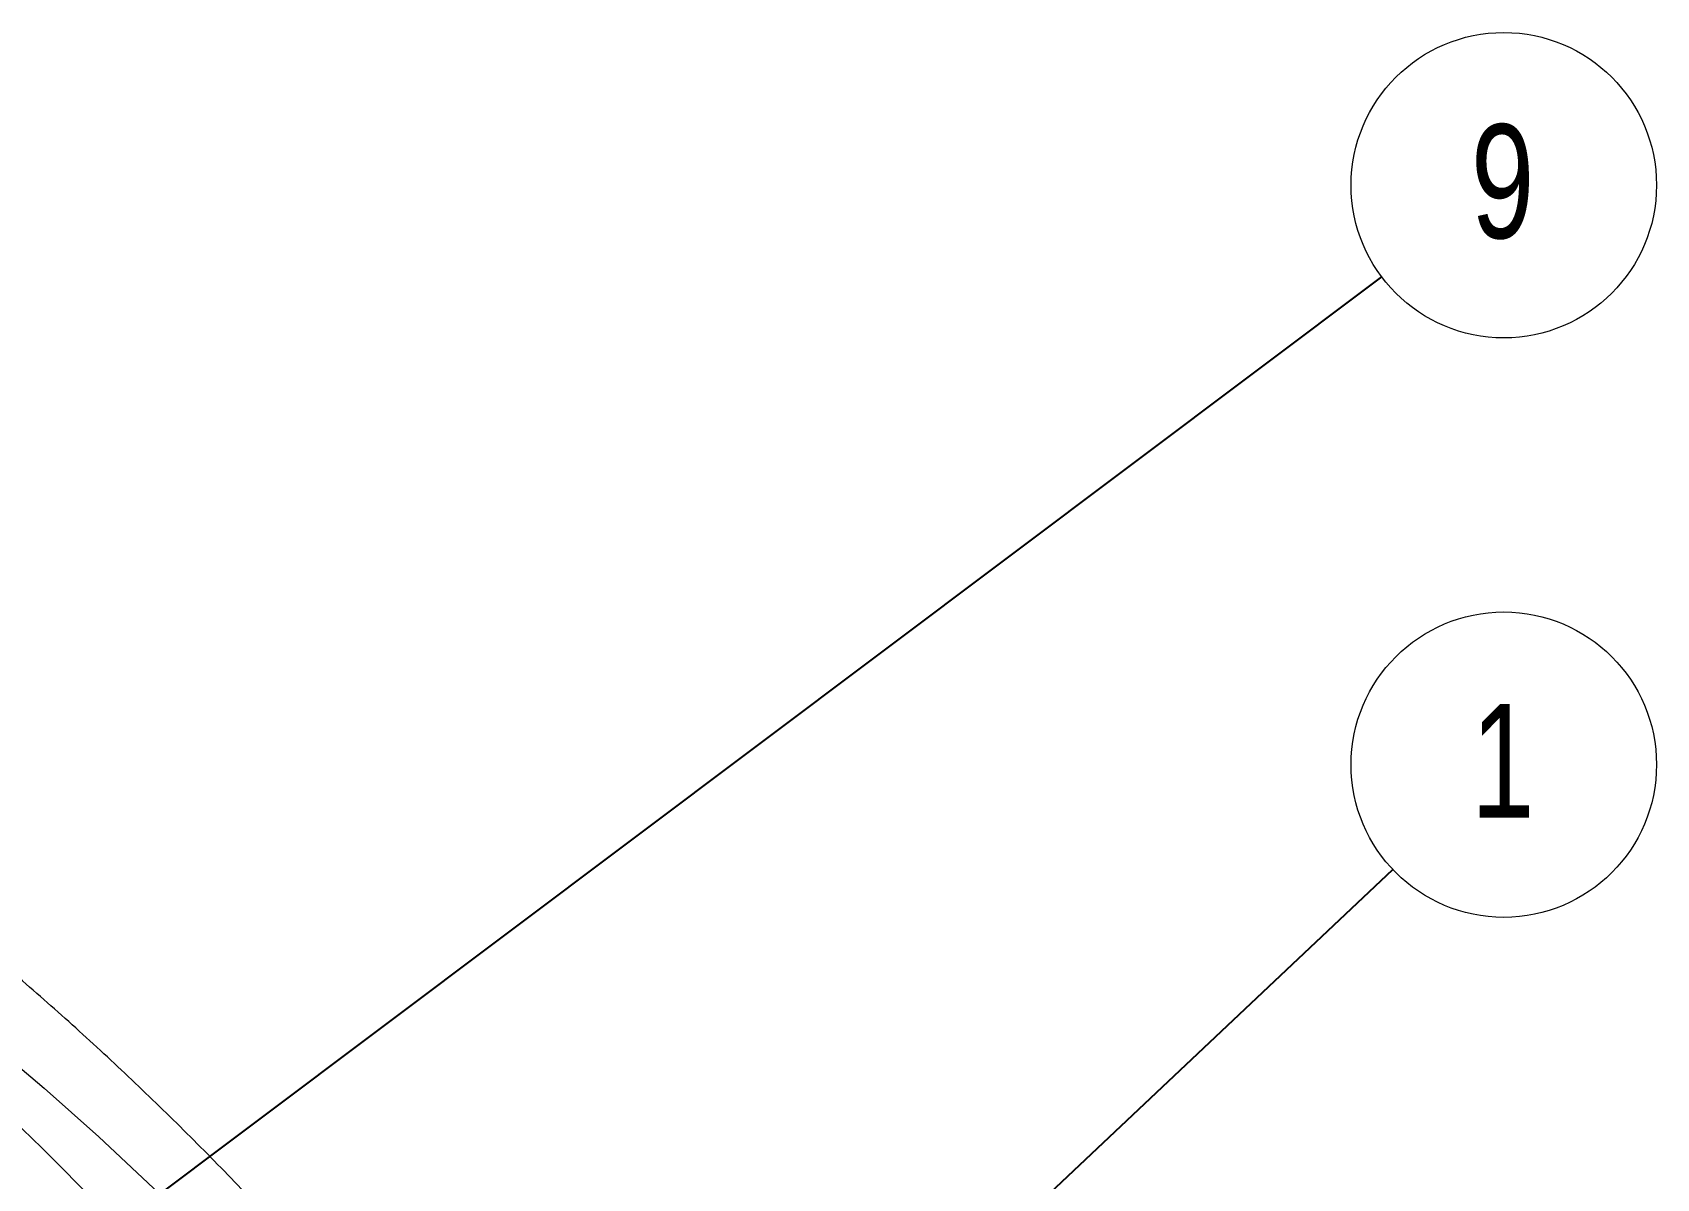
# Model space of a CAD drawing. Header units: millimetres. Extents: x 15 to 415, y 5 to 292.
# Drawn here: x 163.17 to 213.12, y 139.47 to 174.73 of the extents above; entities that cross this region are included whole.
import ezdxf

# ---------------------------------------------------------------- set-up
doc = ezdxf.new("R2010")
doc.units = ezdxf.units.MM
doc.styles.add('SLDTEXTSTYLE0', font='TXT', dxfattribs={"width": 0.75})
doc.dimstyles.new('SLDDIMSTYLE0', dxfattribs={"dimtxt": 0.18, "dimasz": 3.302, "dimexe": 0, "dimexo": 0.0625, "dimgap": 0, "dimtad": 0, "dimtih": 1, "dimtoh": 1, "dimdec": 0, "dimrnd": 1e-09, "dimzin": 0, "dimdsep": 46, "dimtxsty": 'Standard', "dimsah": 1, "dimcen": 0.09, "dimadec": 0, "dimazin": 0, "dimtfac": 3.302, "dimtdec": 0, "dimtofl": 0, "dimtmove": 0, "dimatfit": 3, "dimfxl": 1, "dimfrac": 2, "dimtolj": 1, "dimtzin": 0, "dimarcsym": 0})

# ---------------------------------------------------------------- blocks, each defined once
blk = doc.blocks.new('SW_NOTE_3')
at = {"color": 0, "linetype": 'Continuous', "lineweight": 0}
blk.add_circle((3.757, 2.82), 4.697, dxfattribs=at)
at = {"color": 0, "linetype": 'Continuous', "lineweight": 0, "insert": (3.721, 4.691), "char_height": 3.5, "attachment_point": 2, "style": 'SLDTEXTSTYLE0'}
blk.add_mtext('9', dxfattribs=at)
blk = doc.blocks.new('SW_NOTE_4')
at = {"color": 0, "linetype": 'Continuous', "lineweight": 0}
blk.add_circle((3.416, 3.224), 4.697, dxfattribs=at)
at = {"color": 0, "linetype": 'Continuous', "lineweight": 0, "insert": (3.381, 5.095), "char_height": 3.5, "attachment_point": 2, "style": 'SLDTEXTSTYLE0'}
blk.add_mtext('1', dxfattribs=at)

msp = doc.modelspace()

# ---------------------------------------------------------------- linework, layer by layer
at = {"color": 7, "linetype": 'Continuous', "lineweight": 15, "flags": 128}
for points in [[(161.812, 143.701), (163.52, 142.259), (165.21, 140.753), (166.883, 139.183), (168.534, 137.553), (170.162, 135.865), (171.764, 134.121), (173.338, 132.324), (174.881, 130.475), (176.393, 128.579), (177.869, 126.637), (179.309, 124.653), (180.71, 122.629)], [(178.264, 122.485), (176.757, 124.664), (175.211, 126.803), (173.628, 128.899), (172.008, 130.949), (170.355, 132.95), (168.671, 134.901), (166.957, 136.799), (165.216, 138.64), (163.45, 140.424), (161.662, 142.146)]]:
    msp.add_lwpolyline(points, dxfattribs=at)
at = {"color": 7, "linetype": 'Continuous', "lineweight": 15}
msp.add_open_spline([(181.802, 123.995), (181.554, 124.36), (180.84, 125.409), (179.63, 127.116), (178.163, 129.102), (176.659, 131.049), (175.122, 132.955), (173.551, 134.819), (171.949, 136.638), (170.317, 138.41), (168.656, 140.133), (166.969, 141.805), (165.256, 143.425), (163.519, 144.99), (161.76, 146.498), (159.98, 147.948), (158.181, 149.337), (156.364, 150.665), (154.532, 151.928), (152.685, 153.125), (150.826, 154.254), (148.956, 155.313), (147.077, 156.301), (145.193, 157.216), (143.304, 158.055), (141.413, 158.818), (139.524, 159.502), (137.638, 160.106), (135.759, 160.629), (133.889, 161.069), (132.031, 161.427), (130.189, 161.7), (128.366, 161.89), (126.564, 161.995), (124.787, 162.017), (123.036, 161.956), (121.315, 161.813), (119.626, 161.588), (117.971, 161.283), (116.384, 160.907), (115.279, 160.587), (114.712, 160.404), (114.635, 160.38)], degree=3, knots=[0, 0, 0, 0, 0.013867, 0.039875, 0.065894, 0.091926, 0.117973, 0.144037, 0.170121, 0.196226, 0.222355, 0.248509, 0.27469, 0.3009, 0.327139, 0.353408, 0.379706, 0.406034, 0.43239, 0.45877, 0.485172, 0.51159, 0.538016, 0.56444, 0.590848, 0.617228, 0.643563, 0.669835, 0.696024, 0.722109, 0.748071, 0.773887, 0.799541, 0.825015, 0.850298, 0.875382, 0.900264, 0.924948, 0.94944, 0.973753, 0.996459, 1, 1, 1, 1], dxfattribs=at)

# ---------------------------------------------------------------- block references
at = {"color": 7, "linetype": 'Continuous', "lineweight": 0}
for name, p in [('SW_NOTE_3', (204.668, 167.212)), ('SW_NOTE_4', (205.009, 148.982))]:
    msp.add_blockref(name, p, dxfattribs=at)

# ---------------------------------------------------------------- leaders
for points in [[(159.397, 133.229), (204.668, 167.212)], [(171.186, 117.065), (205.009, 148.982)]]:
    msp.add_leader(points, dimstyle='SLDDIMSTYLE0', dxfattribs=at)

doc.saveas('drawing.dxf')
